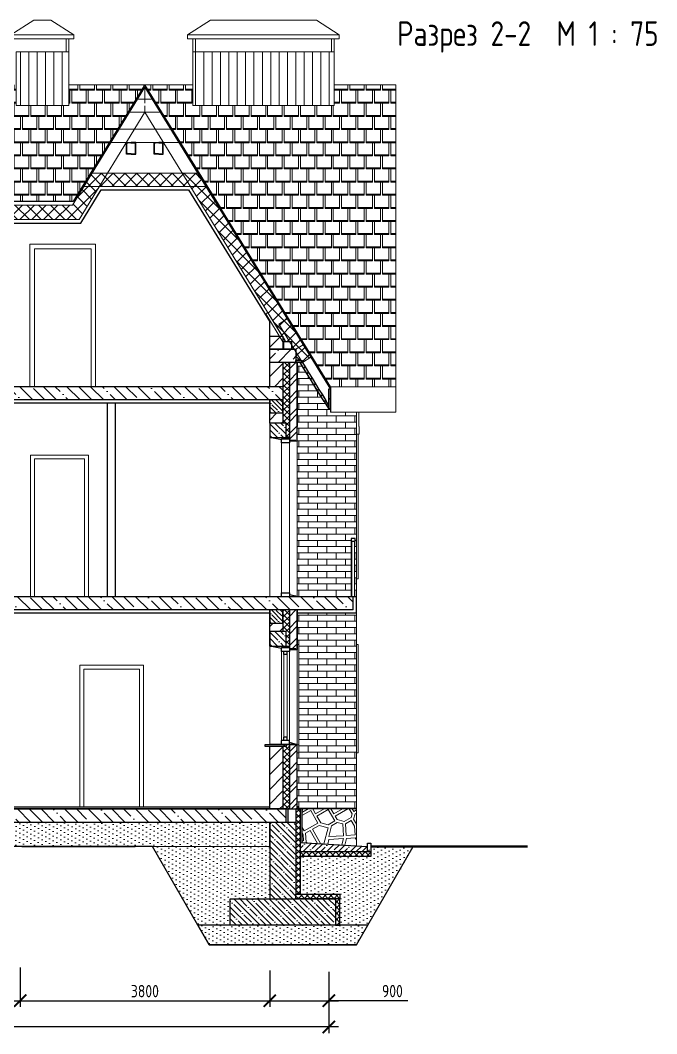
# Model space of a CAD drawing. Header units: millimetres. Extents: x -56498 to 234605, y -296269 to -29969.
# Drawn here: x 216787 to 226476, y -226620 to -211186 of the extents above; entities that cross this region are included whole.
import ezdxf
from ezdxf.enums import TextEntityAlignment as Align

# ---------------------------------------------------------------- set-up
doc = ezdxf.new("R2010")
doc.units = ezdxf.units.MM
doc.header["$LTSCALE"] = 100
doc.header["$PDMODE"] = 35
doc.linetypes.add('GOST2.303 4', pattern=[7, 5, -2, 0])
for name, color, linetype, lineweight in [('0.3', 7, 'Continuous', 30), ('0.5', 7, 'Continuous', 50), ('Примітки 0.09', 200, 'Continuous', 9), ('Розміри 0.09', 5, 'Continuous', 9), ('Тонкі 0.18', 142, 'Continuous', 18), ('Штрихові 0.18', 7, 'GOST2.303 4', 18), ('Штрихування 0.09', 253, 'Continuous', 9)]:
    doc.layers.add(name, color=color, linetype=linetype, lineweight=lineweight)
doc.styles.add('GOST 2.304', font='CS_Gost2304.shx')
doc.styles.add('SPDS', font='SPDS.shx', dxfattribs={"width": 0.9})
doc.dimstyles.new('SPDS', dxfattribs={"dimscale": 100, "dimtxt": 2.5, "dimasz": 2.5, "dimexe": 1.25, "dimexo": 0.625, "dimtad": 1, "dimrnd": 0.001, "dimtxsty": 'GOST 2.304', "dimblk": 'ARCHTICK', "dimcen": 2.5, "dimdle": 2, "dimadec": 0, "dimazin": 2, "dimtfac": 0.75, "dimtmove": 1, "dimatfit": 3, "dimfxl": 0, "dimtolj": 1, "dimarcsym": 0})
pattern_1 = [(45, (-73837.3, -117250), (-134.70384, 134.70384), []), (45, (-73747.5, -117250), (-134.70384, 134.70384), [])]
pattern_2 = [(45, (-73837.3, -117250), (-44.90128, 44.90128), []), (135, (-73837.3, -117250), (-44.90128, -44.90128), [])]
pattern_3 = [(45, (-73837.3, -117250), (-112.2532, 112.2532), [])]
pattern_4 = [(135, (-73837.3, -117250), (-179.60512, -179.60512), []), (135, (-73837.3, -117070.4), (-179.60512, -179.60512), [317.5, -63.5, 0, -63.5])]
pattern_5 = [(45, (0, 375), (-112.2532, 112.2532), [])]

# ---------------------------------------------------------------- blocks, each defined once
blk = doc.blocks.new('_ArchTick')
at = {"color": 0, "linetype": 'ByBlock', "const_width": 0.15}
blk.add_lwpolyline([(-0.5, -0.5), (0.5, 0.5)], dxfattribs=at)
blk = doc.blocks.new('*D333')
at = {"layer": 'Defpoints', "color": 0, "transparency": 16777216}
for p in [(214484, -225627), (216784, -225565), (216784, -226117)]:
    blk.add_point(p, dxfattribs=at)
at = {"layer": 'Розміри 0.09', "color": 0, "lineweight": -2, "transparency": 16777216}
for p, q in [((216784, -225612), (216784, -226210)), ((214484, -225673), (214484, -226210)), ((214334, -226117), (216934, -226117))]:
    blk.add_line(p, q, dxfattribs=at)
at = {"layer": 'Розміри 0.09', "color": 0, "lineweight": -2, "transparency": 16777216, "xscale": 187.5, "yscale": 187.5, "zscale": 187.5, "rotation": 180}
blk.add_blockref('_ArchTick', (214484, -226117), dxfattribs=at)
at = {"layer": 'Розміри 0.09', "color": 0, "lineweight": -2, "transparency": 16777216, "xscale": 187.5, "yscale": 187.5, "zscale": 187.5}
blk.add_blockref('_ArchTick', (216784, -226117), dxfattribs=at)
at = {"layer": 'Розміри 0.09', "color": 0, "transparency": 16777216, "insert": (216167, -225965), "char_height": 187.5, "attachment_point": 5, "style": 'GOST 2.304'}
blk.add_mtext('\\A1;2300', dxfattribs=at)
blk = doc.blocks.new('*D334')
at = {"layer": 'Defpoints', "color": 0, "transparency": 16777216}
for p in [(216784, -225565), (220584, -225609), (220584, -226117)]:
    blk.add_point(p, dxfattribs=at)
at = {"layer": 'Розміри 0.09', "color": 0, "lineweight": -2, "transparency": 16777216}
for p, q in [((216784, -225612), (216784, -226210)), ((220584, -225656), (220584, -226210)), ((216634, -226117), (220734, -226117))]:
    blk.add_line(p, q, dxfattribs=at)
at = {"layer": 'Розміри 0.09', "color": 0, "lineweight": -2, "transparency": 16777216, "xscale": 187.5, "yscale": 187.5, "zscale": 187.5, "rotation": 180}
blk.add_blockref('_ArchTick', (216784, -226117), dxfattribs=at)
at = {"layer": 'Розміри 0.09', "color": 0, "lineweight": -2, "transparency": 16777216, "xscale": 187.5, "yscale": 187.5, "zscale": 187.5}
blk.add_blockref('_ArchTick', (220584, -226117), dxfattribs=at)
at = {"layer": 'Розміри 0.09', "color": 0, "transparency": 16777216, "insert": (218684, -225972), "char_height": 187.5, "attachment_point": 5, "style": 'GOST 2.304'}
blk.add_mtext('\\A1;3800', dxfattribs=at)
blk = doc.blocks.new('*D335')
at = {"layer": 'Defpoints', "color": 0, "transparency": 16777216}
for p in [(220584, -225609), (221484, -225631), (221484, -226117)]:
    blk.add_point(p, dxfattribs=at)
at = {"layer": 'Розміри 0.09', "color": 0, "lineweight": -2, "transparency": 16777216}
for p, q in [((220584, -225656), (220584, -226210)), ((221484, -225678), (221484, -226210)), ((220434, -226117), (221634, -226117)), ((222685, -226117), (221484, -226117))]:
    blk.add_line(p, q, dxfattribs=at)
at = {"layer": 'Розміри 0.09', "color": 0, "lineweight": -2, "transparency": 16777216, "xscale": 187.5, "yscale": 187.5, "zscale": 187.5, "rotation": 180}
blk.add_blockref('_ArchTick', (220584, -226117), dxfattribs=at)
at = {"layer": 'Розміри 0.09', "color": 0, "lineweight": -2, "transparency": 16777216, "xscale": 187.5, "yscale": 187.5, "zscale": 187.5}
blk.add_blockref('_ArchTick', (221484, -226117), dxfattribs=at)
at = {"layer": 'Розміри 0.09', "color": 0, "transparency": 16777216, "insert": (222452, -225971), "char_height": 187.5, "attachment_point": 5, "style": 'GOST 2.304'}
blk.add_mtext('\\A1;900', dxfattribs=at)
blk = doc.blocks.new('*D336')
at = {"layer": 'Defpoints', "color": 0, "transparency": 16777216}
for p in [(207484, -225651), (221484, -225651), (207484, -226517)]:
    blk.add_point(p, dxfattribs=at)
at = {"layer": 'Розміри 0.09', "color": 0, "lineweight": -2, "transparency": 16777216}
for p, q in [((207484, -225698), (207484, -226610)), ((221484, -225698), (221484, -226610)), ((221634, -226517), (207334, -226517))]:
    blk.add_line(p, q, dxfattribs=at)
at = {"layer": 'Розміри 0.09', "color": 0, "lineweight": -2, "transparency": 16777216, "xscale": 187.5, "yscale": 187.5, "zscale": 187.5, "rotation": 180}
blk.add_blockref('_ArchTick', (207484, -226517), dxfattribs=at)
at = {"layer": 'Розміри 0.09', "color": 0, "lineweight": -2, "transparency": 16777216, "xscale": 187.5, "yscale": 187.5, "zscale": 187.5}
blk.add_blockref('_ArchTick', (221484, -226517), dxfattribs=at)
at = {"layer": 'Розміри 0.09', "color": 0, "transparency": 16777216, "insert": (215232, -226376), "char_height": 187.5, "attachment_point": 5, "style": 'GOST 2.304'}
blk.add_mtext('\\A1;14000', dxfattribs=at)
blk = doc.blocks.new('*U329', base_point=(272546, -100482))
at = {"layer": '0.3'}
for p, q in [((272550, -100382), (272546, -100382)), ((272546, -100382), (272546, -100482)), ((272554, -100462), (272554, -100386)), ((272642, -100474), (272566, -100474)), ((272646, -100478), (272646, -100482)), ((272546, -100482), (272646, -100482))]:
    blk.add_line(p, q, dxfattribs=at)
for centre, radius, start, end in [((272550, -100386), 4, 0, 90), ((272566, -100462), 12, 180, 270), ((272642, -100478), 4, 0, 90)]:
    blk.add_arc(centre, radius, start, end, dxfattribs=at)
blk = doc.blocks.new('*U1511', base_point=(209942, -213222))
at = {"layer": '0.3', "ltscale": 0.75}
for p, q in [((209942, -213222), (209942, -213042)), ((209942, -213042), (210012, -213042)), ((209947, -213202), (209947, -213061)), ((210009, -213048), (209955, -213052)), ((210012, -213042), (210012, -213044)), ((210012, -213222), (209942, -213222)), ((210009, -213215), (209955, -213211)), ((210012, -213219), (210012, -213222))]:
    blk.add_line(p, q, dxfattribs=at)
for centre, radius, start, end in [((209956, -213061), 9, 95, 180), ((210008, -213044), 3.5, 275, 0), ((209956, -213202), 9, 180, 265), ((210008, -213219), 3.5, 0, 85)]:
    blk.add_arc(centre, radius, start, end, dxfattribs=at)

msp = doc.modelspace()

# ---------------------------------------------------------------- hatches: boundary and pattern name
at = {"layer": 'Штрихування 0.09', "ltscale": 0.75}
h = msp.add_hatch(dxfattribs=at)
h.set_pattern_fill('ANSI31', scale=40, angle=45, style=0)
h.set_pattern_definition([(90, (0, 375), (-127, 2e-14), [])])
h.paths.add_polyline_path([(217524.151, -211666.621), (217484.151, -211666.621), (216724.151, -211666.621), (216724.151, -212263.791), (217047.09, -212483.059), (217524.151, -212483.059)])
h.paths.add_polyline_path([(216724.151, -212263.791), (216724.151, -212483.059), (217047.09, -212483.059)])
h.paths.add_polyline_path([(212244.18, -211666.621), (212204.18, -211666.621), (210634.18, -211666.621), (210634.18, -212483.059), (211921.241, -212483.059), (212244.18, -212263.791)])
h.paths.add_polyline_path([(212244.18, -212263.791), (211921.241, -212483.059), (212244.18, -212483.059)])
h.paths.add_polyline_path([(221564.18, -211666.621), (221524.18, -211666.621), (219414.18, -211666.621), (219414.18, -212483.059), (221564.18, -212483.059)])
h.paths.add_polyline_path([(209554.18, -211666.621), (209514.18, -211666.621), (207404.18, -211666.621), (207404.18, -212483.059), (209554.18, -212483.059)])
at = {"layer": 'Штрихування 0.09'}
h = msp.add_hatch(dxfattribs=at)
h.set_pattern_fill('SQSHNGLE', color=256, scale=500, style=0, pattern_type=2)
h.set_pattern_definition([(180, (502790.63, -117250), (-125, 200), [220, -30]), (180, (502790.63, -117235), (-125, 200), [220, -30]), (90, (502570.63, -117250), (125, 200), [200, -200]), (90, (502540.63, -117250), (125, 200), [200, -200])])
h.paths.add_polyline_path([(210284.195, -212166.621), (210634.18, -212166.621), (210634.18, -212483.059), (212244.18, -212483.059), (212244.18, -212166.621), (214484.165, -212166.621), (216724.151, -212166.621), (216724.151, -212483.059), (217524.151, -212483.059), (217524.151, -212166.621), (218684.136, -212166.621), (217592.323, -213944.488), (211376.008, -213944.488)])
at = {"layer": 'Штрихування 0.09', "ltscale": 0.75}
h = msp.add_hatch(dxfattribs=at)
h.set_pattern_fill('SQSHNGLE', color=256, scale=500, style=0, pattern_type=2)
h.set_pattern_definition([(0, (-73822.3, -117250), (125, 200), [220, -30]), (0, (-73822.3, -117235), (125, 200), [220, -30]), (90, (-73602.3, -117250), (-125, 200), [200, -200]), (90, (-73572.3, -117250), (-125, 200), [200, -200])])
h.paths.add_polyline_path([(219877.737, -214033.733), (219877.728, -214033.718), (219928.002, -214002.848), (219931.419, -214000.737), (219925.151, -213990.527), (219950.738, -213974.83), (219987.88, -213983.706), (220012.417, -214023.753), (219996.284, -214033.695), (220693.591, -215169.225), (220691.189, -215208.768), (220680.534, -215215.319), (220675.057, -215206.42), (220671.905, -215208.371), (220681.585, -215229.921), (220631.311, -215260.761), (220626.059, -215252.274), (220591.991, -215273.218), (219843.641, -214054.665)], flags=17)
h.paths.add_polyline_path([(222504.151, -212166.621), (221564.18, -212166.621), (221564.18, -212483.059), (219414.18, -212483.059), (219414.18, -212166.621), (218684.136, -212166.621), (219843.662, -214054.653), (219877.737, -214033.733), (219877.728, -214033.718), (219928.002, -214002.848), (219931.419, -214000.737), (219925.151, -213990.527), (219950.738, -213974.83), (219987.88, -213983.706), (220012.417, -214023.753), (219996.284, -214033.695), (220693.591, -215169.225), (220691.189, -215208.768), (220676.218, -215217.973), (220681.585, -215229.921), (220631.311, -215260.761), (220626.059, -215252.274), (220591.992, -215273.216), (221509.153, -216766.651), (222504.151, -216766.651)])
at = {"layer": 'Штрихування 0.09'}
h = msp.add_hatch(dxfattribs=at)
h.set_pattern_fill('ANSI37', color=256, scale=40, style=0)
h.set_pattern_definition([(45, (-73837.3, -117250), (-89.80256, 89.80256), []), (135, (-73837.3, -117250), (-89.80256, -89.80256), [])])
h.paths.add_polyline_path([(207984.115, -216236.836), (207984.115, -216196.584), (207874.198, -216129.082), (207757.624, -216318.903), (207884.115, -216396.584), (207884.115, -216366.584), (207904.436, -216366.584)])
h.paths.add_polyline_path([(207984.115, -216236.836), (207904.436, -216366.584), (207984.115, -216366.584)], flags=17)
h.paths.add_polyline_path([(221094.085, -216129.11), (220984.214, -216196.584), (220984.214, -216236.836), (221063.894, -216366.584), (221084.214, -216366.584), (221084.214, -216396.584), (221210.658, -216318.933)])
h.paths.add_polyline_path([(220984.214, -216236.836), (220984.214, -216366.584), (221063.894, -216366.584)], flags=17)
h.paths.add_polyline_path([(217990.427, -213716.592), (217755.747, -213716.592), (217582.147, -213999.275), (212644.25, -213999.275), (212644.25, -214219.091), (217681.827, -214219.091)])
h.paths.add_polyline_path([(212644.25, -213999.275), (211386.183, -213999.275), (211212.583, -213716.592), (210977.881, -213716.592), (211286.472, -214219.091), (212644.25, -214219.091)])
h.paths.add_polyline_path([(211089.761, -213516.592), (210855.058, -213516.592), (210977.881, -213716.592), (211212.583, -213716.592)])
h.paths.add_polyline_path([(210855.058, -213516.592), (209713.312, -213516.592), (209590.486, -213716.592), (210977.881, -213716.592)])
h.paths.add_polyline_path([(209713.312, -213516.592), (209478.608, -213516.592), (209355.782, -213716.592), (209590.486, -213716.592)])
h.paths.add_polyline_path([(209590.486, -213716.592), (209355.782, -213716.592), (208116.282, -215734.893), (208244.144, -215813.415), (208082.529, -216076.584), (208141.144, -216076.584), (208184.115, -216006.612), (208184.115, -215996.584), (208190.274, -215996.584)])
h.paths.add_polyline_path([(208244.144, -215813.415), (208116.282, -215734.893), (207874.198, -216129.082), (207984.115, -216196.584), (208008.835, -216196.584), (208049.929, -216129.669), (208049.929, -216076.584), (208082.529, -216076.584)])
h.paths.add_polyline_path([(208049.929, -216129.669), (208008.835, -216196.584), (208049.929, -216196.584)], flags=17)
h.paths.add_polyline_path([(219612.524, -213716.592), (219377.821, -213716.592), (220777.996, -215996.584), (220784.214, -215996.584), (220784.214, -216006.709), (220819.259, -216063.775), (220827.125, -216076.584), (220885.801, -216076.584), (220724.185, -215813.415), (220852.007, -215734.919)])
h.paths.add_polyline_path([(220852.007, -215734.919), (220724.185, -215813.415), (220885.801, -216076.584), (220918.401, -216076.584), (220918.401, -216129.669), (220959.495, -216196.584), (220984.214, -216196.584), (221094.085, -216129.11)])
h.paths.add_polyline_path([(220918.401, -216129.669), (220918.401, -216196.584), (220959.495, -216196.584)], flags=17)
h.paths.add_polyline_path([(219489.701, -213516.592), (219254.999, -213516.592), (219377.821, -213716.592), (219612.524, -213716.592)])
h.paths.add_polyline_path([(219254.999, -213516.592), (218113.253, -213516.592), (217990.427, -213716.592), (219377.821, -213716.592)])
h.paths.add_polyline_path([(218113.253, -213516.592), (217878.57, -213516.592), (217755.747, -213716.592), (217990.427, -213716.592)])
h = msp.add_hatch(dxfattribs=at)
h.set_pattern_fill('ANSI31', color=256, scale=50, style=0)
h.set_pattern_definition(pattern_3)
h.paths.add_polyline_path([(220784.214, -216083.145), (220731.056, -215996.584), (220584.214, -215996.584), (220584.214, -216196.584), (220784.214, -216196.584)])
h.paths.add_polyline_path([(220784.214, -216006.709), (220777.996, -215996.584), (220731.056, -215996.584), (220784.214, -216083.145)], flags=17)
h.paths.add_polyline_path([(220784.401, -216396.584), (220584.214, -216396.584), (220584.214, -216766.592), (220784.401, -216766.592)])
h = msp.add_hatch(dxfattribs=at)
h.set_pattern_fill('ANSI35', color=256, scale=40, style=0)
h.set_pattern_definition([(45, (-73837.3, -117250), (-179.60512, 179.60512), []), (45, (-73657.7, -117250), (-179.60512, 179.60512), [317.5, -63.5, 0, -63.5])])
h.paths.add_polyline_path([(220984.214, -216294.163), (220982.608, -216291.549), (220984.214, -216290.562), (220984.214, -216236.836), (220959.495, -216196.584), (220584.214, -216196.584), (220584.214, -216396.584), (220984.214, -216396.584)])
at = {"layer": 'Штрихування 0.09', "ltscale": 0.75}
h = msp.add_hatch(dxfattribs=at)
h.set_pattern_fill('AR-BRSTD', color=256, scale=1.4, style=0)
h.set_pattern_definition([(0, (-73837.3, -117250), (0, 94.83852), []), (90, (-73837.3, -117250), (-142.24, 94.83852), [94.83852, -94.83852])])
h.paths.add_polyline_path([(221244.264, -216717.619), (221191.933, -216632.405), (221139.602, -216547.191), (221087.271, -216461.977), (221034.939, -216376.763), (220984.214, -216294.163), (220984.214, -216389.562), (221509.153, -217244.328), (221509.153, -217100.104), (221479.153, -217100.104), (221479.153, -217042.776), (221453.589, -217058.476), (221401.258, -216973.262), (221348.926, -216888.048), (221296.595, -216802.833)])
h.paths.add_polyline_path([(221004.14, -217591.593), (221029.127, -217591.593), (221029.127, -219691.616), (221004.14, -219691.616)])
h.paths.add_polyline_path([(221004.14, -217491.645), (221029.127, -217491.645), (221029.127, -217591.593), (221004.14, -217591.593)])
h.paths.add_polyline_path([(221365.723, -219571.634), (221419.158, -219627.375), (221151.421, -219906.593), (221097.996, -219906.593), (221097.996, -219850.841)], flags=0)
h.paths.add_polyline_path([(221097.996, -219292.351), (221097.996, -219236.599), (221151.421, -219236.599), (221419.165, -219515.9), (221365.723, -219571.634)], flags=0)
h.paths.add_polyline_path([(221365.723, -219571.634), (221419.165, -219515.9), (221472.601, -219571.641), (221419.158, -219627.375)], flags=0)
h.paths.add_polyline_path([(221419.158, -219627.375), (221472.601, -219571.641), (221740.376, -219850.974), (221740.376, -219906.593), (221686.951, -219906.593), (221454.415, -219664.153), (221454.415, -219664.153)], flags=0)
h.paths.add_polyline_path([(221365.723, -219571.634), (221419.158, -219627.375), (221151.421, -219906.593), (221097.996, -219906.593), (221097.996, -219850.841)], flags=0)
h.paths.add_polyline_path([(221454.415, -219664.153), (221419.158, -219627.375), (221472.601, -219571.641), (221740.376, -219850.974), (221740.376, -219906.593), (221686.951, -219906.593), (221454.415, -219664.153)], flags=0)
h.paths.add_polyline_path([(221365.723, -219571.634), (221419.165, -219515.9), (221472.601, -219571.641), (221419.158, -219627.375)], flags=0)
h.paths.add_polyline_path([(221097.996, -219292.351), (221097.996, -219236.599), (221151.421, -219236.599), (221419.149, -219515.882), (221686.951, -219236.599), (221740.376, -219236.599), (221740.376, -219292.351), (221472.649, -219571.634), (221740.376, -219850.841), (221740.376, -219906.593), (221686.951, -219906.593), (221419.149, -219627.385), (221151.421, -219906.593), (221097.996, -219906.593), (221097.996, -219850.841), (221365.723, -219571.634)], flags=16)
h.paths.add_polyline_path([(221097.996, -219292.351), (221097.996, -219236.599), (221151.421, -219236.599), (221419.165, -219515.9), (221365.723, -219571.634)], flags=0)
h.paths.add_polyline_path([(221029.127, -219076.623), (221824.191, -219076.623), (221824.191, -219116.617), (221029.127, -219116.617)])
h.paths.add_polyline_path([(221029.127, -219196.605), (221824.191, -219196.605), (221824.191, -219236.599), (221029.127, -219236.599)])
h.paths.add_polyline_path([(221740.376, -219116.617), (221824.191, -219116.617), (221824.191, -219196.605), (221740.376, -219196.605)], flags=16)
h.paths.add_polyline_path([(221029.127, -219116.617), (221097.996, -219116.617), (221097.996, -219196.605), (221029.127, -219196.605)])
h.paths.add_polyline_path([(221097.996, -219906.593), (221740.376, -219906.593), (221740.376, -219946.587), (221097.996, -219946.587)], flags=16)
h.paths.add_polyline_path([(221029.127, -221491.549), (221904.165, -221491.549), (221904.165, -223196.592), (221004.14, -223196.592), (221004.14, -222341.65), (221029.127, -222341.65)])
h.paths.add_polyline_path([(221029.127, -217491.645), (221004.14, -217491.645), (221004.14, -217371.588), (221004.14, -216422.014), (221509.152, -217244.328), (221509.152, -217151.809), (221904.165, -217151.809), (221904.165, -218316.625), (221029.127, -218316.625)])
h.paths.add_polyline_path([(221029.127, -218316.625), (221904.165, -218316.625), (221904.165, -219966.592), (221874.165, -219966.592), (221874.165, -219116.617), (221884.145, -219116.617), (221884.145, -219076.623), (221824.191, -219076.623), (221029.127, -219076.623)])
h.paths.add_polyline_path([(221029.127, -220691.616), (221004.14, -220691.616), (221004.14, -220216.591), (221904.165, -220216.591), (221904.165, -221491.586), (221029.127, -221491.586)])
h.paths.add_polyline_path([(221097.996, -219116.617), (221740.376, -219116.617), (221740.376, -219196.605), (221097.996, -219196.605)], flags=16)
h.paths.add_polyline_path([(221151.421, -219236.599), (221686.951, -219236.599), (221419.149, -219515.882)], flags=0)
h.paths.add_polyline_path([(221472.649, -219571.634), (221740.376, -219292.351), (221740.376, -219850.841)], flags=0)
h.paths.add_polyline_path([(221419.149, -219627.385), (221686.951, -219906.593), (221151.421, -219906.593)], flags=0)
h.paths.add_polyline_path([(221097.996, -219292.351), (221365.723, -219571.634), (221097.996, -219850.841)], flags=0)
h.paths.add_polyline_path([(221097.996, -219236.599), (221097.996, -219966.592), (221004.14, -219966.592), (221004.14, -219691.616), (221029.127, -219691.616), (221029.127, -219236.599)])
h.paths.add_polyline_path([(221824.191, -219236.599), (221740.376, -219236.599), (221740.376, -219966.592), (221824.191, -219966.592)])
h.paths.add_polyline_path([(221740.376, -219966.592), (221097.996, -219966.592), (221097.996, -219946.587), (221740.376, -219946.587)])
at = {"layer": 'Штрихування 0.09'}
h = msp.add_hatch(dxfattribs=at)
h.set_pattern_fill('ANSI37', color=256, scale=20, style=0)
h.set_pattern_definition(pattern_2)
h.paths.add_polyline_path([(220884.141, -216396.584), (220784.401, -216396.584), (220784.401, -217321.593), (220834.271, -217321.593), (220834.271, -217541.594), (220884.214, -217541.595), (220884.214, -217491.645), (220884.141, -217491.645)])
h = msp.add_hatch(dxfattribs=at)
h.set_pattern_fill('ANSI32', color=256, scale=20, style=0)
h.set_pattern_definition(pattern_1)
h.paths.add_polyline_path([(221004.141, -216396.584), (220984.214, -216396.584), (220884.141, -216396.584), (220884.141, -217491.593), (220888.214, -217491.593, -0.414213562), (220892.214, -217495.593), (220892.214, -217571.593, 0.414213562), (220904.214, -217583.593), (220980.214, -217583.593, -0.414213562), (220984.214, -217587.593), (220984.214, -217591.593), (221004.141, -217591.593)])
h = msp.add_hatch(dxfattribs=at)
h.set_pattern_fill('ANSI35', color=256, scale=40, angle=90, style=0)
h.set_pattern_definition(pattern_4)
h.paths.add_polyline_path([(208183.929, -216966.592), (220784.401, -216966.592), (220784.401, -216766.592), (208183.929, -216766.592)])
at = {"layer": 'Штрихування 0.09', "ltscale": 0.25}
h = msp.add_hatch(dxfattribs=at)
h.set_pattern_fill('ANSI35', color=256, scale=15, angle=90, style=0)
h.set_pattern_definition([(135, (38700.05, 3199.99), (-67.35192, -67.35192), []), (135, (38700.05, 3267.34), (-67.35192, -67.35192), [119.0625, -23.8125, 0, -23.8125])])
h.paths.add_polyline_path([(220784.141, -216966.596), (220584.141, -216966.596), (220584.141, -217166.592), (220784.141, -217166.592)])
h = msp.add_hatch(dxfattribs=at)
h.set_pattern_fill('ANSI31', color=256, scale=50, style=0)
h.set_pattern_definition(pattern_5)
h.paths.add_polyline_path([(220784.401, -217166.592), (220584.214, -217166.592), (220584.214, -217321.593), (220784.401, -217321.593)])
at = {"layer": 'Штрихування 0.09', "ltscale": 0.5}
h = msp.add_hatch(dxfattribs=at)
h.set_pattern_fill('ANSI35', color=256, scale=20, angle=90, style=0)
h.set_pattern_definition([(135, (-30201.49, -278609.35), (-89.80256, -89.80256), []), (135, (-30201.49, -278519.55), (-89.80256, -89.80256), [158.75, -31.75, 0, -31.75])])
h.paths.add_polyline_path([(220834.271, -217321.593), (220784.214, -217321.593), (220784.214, -217541.593), (220834.271, -217541.593)])
h.paths.add_polyline_path([(220784.214, -217321.593), (220584.214, -217321.593), (220584.214, -217541.582), (220584.271, -217541.593), (220784.214, -217541.593)])
at = {"layer": 'Штрихування 0.09'}
h = msp.add_hatch(dxfattribs=at)
h.set_pattern_fill('ANSI35', color=256, scale=40, angle=90, style=0)
h.set_pattern_definition(pattern_4)
h.paths.add_polyline_path([(221854.166, -219966.595), (207114.165, -219966.595), (207114.165, -220166.591), (221854.166, -220166.591)])
at = {"layer": 'Штрихування 0.09', "ltscale": 0.25}
h = msp.add_hatch(dxfattribs=at)
h.set_pattern_fill('ANSI35', color=256, scale=15, angle=90, style=0)
h.set_pattern_definition([(135, (38700.05, -0.008), (-67.35192, -67.35192), []), (135, (38700.05, 67.34), (-67.35192, -67.35192), [119.0625, -23.8125, 0, -23.8125])])
h.paths.add_polyline_path([(220784.141, -220166.596), (220584.141, -220166.596), (220584.141, -220366.592), (220784.141, -220366.592)])
at = {"layer": 'Штрихування 0.09'}
h = msp.add_hatch(dxfattribs=at)
h.set_pattern_fill('ANSI37', color=256, scale=20, style=0)
h.set_pattern_definition(pattern_2)
h.paths.add_polyline_path([(220884.141, -220166.592), (220784.141, -220166.592), (220784.141, -220496.592), (220834.214, -220496.592), (220834.214, -220716.593), (220884.141, -220716.594), (220884.141, -220666.592)])
h = msp.add_hatch(dxfattribs=at)
h.set_pattern_fill('ANSI32', color=256, scale=20, style=0)
h.set_pattern_definition(pattern_1)
h.paths.add_polyline_path([(221004.141, -220166.592), (220884.141, -220166.592), (220884.141, -220666.592), (220888.141, -220666.592, -0.414213562), (220892.141, -220670.592), (220892.141, -220746.592, 0.414213562), (220904.141, -220758.592), (220980.141, -220758.592, -0.414213562), (220984.141, -220762.592), (220984.141, -220766.591), (221004.141, -220766.592)])
at = {"layer": 'Штрихування 0.09', "ltscale": 0.25}
h = msp.add_hatch(dxfattribs=at)
h.set_pattern_fill('ANSI31', color=256, scale=50, style=0)
h.set_pattern_definition(pattern_5)
h.paths.add_polyline_path([(220784.141, -220366.592), (220584.214, -220366.592), (220584.214, -220496.592), (220784.141, -220496.592)])
at = {"layer": 'Штрихування 0.09', "ltscale": 0.5}
h = msp.add_hatch(dxfattribs=at)
h.set_pattern_fill('ANSI35', color=256, scale=20, angle=90, style=0)
h.set_pattern_definition([(135, (-30201.55, -281784.35), (-89.80256, -89.80256), []), (135, (-30201.55, -281694.55), (-89.80256, -89.80256), [158.75, -31.75, 0, -31.75])])
h.paths.add_polyline_path([(220834.214, -220496.592), (220784.157, -220496.592), (220784.157, -220716.592), (220834.214, -220716.592)])
h.paths.add_polyline_path([(220784.157, -220496.592), (220584.157, -220496.592), (220584.157, -220716.581), (220584.214, -220716.592), (220784.157, -220716.592)])
at = {"layer": 'Штрихування 0.09'}
h = msp.add_hatch(dxfattribs=at)
h.set_pattern_fill('ANSI31', color=256, scale=50, style=0)
h.set_pattern_definition(pattern_3)
h.paths.add_polyline_path([(220784.141, -222246.581), (220584.214, -222246.581), (220584.214, -223196.584), (220784.141, -223196.584)])
h = msp.add_hatch(dxfattribs=at)
h.set_pattern_fill('ANSI37', color=256, scale=20, style=0)
h.set_pattern_definition(pattern_2)
h.paths.add_polyline_path([(220884.141, -222216.581), (220878.541, -222216.581), (220878.541, -222216.586), (220833.481, -222216.586), (220833.481, -222246.586), (220803.481, -222246.586), (220803.481, -222246.581), (220784.141, -222246.581), (220784.141, -223196.584), (220884.141, -223196.584)])
h = msp.add_hatch(dxfattribs=at)
h.set_pattern_fill('ANSI32', color=256, scale=20, style=0)
h.set_pattern_definition(pattern_1)
h.paths.add_polyline_path([(221004.141, -222216.581), (220884.141, -222216.581), (220884.141, -223196.584), (220984.214, -223196.584), (221004.141, -223196.584), (221004.141, -223166.584)])
h = msp.add_hatch(dxfattribs=at)
h.set_pattern_fill('ANSI35', color=256, scale=40, angle=90, style=0)
h.set_pattern_definition(pattern_4)
h.paths.add_polyline_path([(208134.188, -223396.584), (220834.141, -223396.584), (220834.141, -223196.592), (208134.188, -223196.592)])
at = {"layer": 'Штрихування 0.09', "ltscale": 0.25}
h = msp.add_hatch(dxfattribs=at)
h.set_pattern_fill('ANSI37', color=256, scale=20, style=0)
h.set_pattern_definition([(45, (309613.604, -152675.93), (-44.90128, 44.90128), []), (135, (309613.604, -152675.93), (-44.90128, -44.90128), [])])
h.paths.add_polyline_path([(221654.214, -224566.584), (221584.214, -224566.584), (221584.214, -224966.584), (221654.214, -224966.584)])
h.paths.add_polyline_path([(221654.214, -224496.584), (220984.214, -224496.584), (220984.214, -224566.584), (221654.214, -224566.584)])
h.paths.add_polyline_path([(221054.214, -223766.569), (220984.214, -223766.569), (220984.214, -224496.584), (221054.214, -224496.584)])
h.paths.add_polyline_path([(221054.214, -223196.584), (220984.214, -223196.584), (220984.214, -223766.569), (221054.214, -223766.569)])
at = {"layer": 'Штрихування 0.09', "ltscale": 0.2}
h = msp.add_hatch(dxfattribs=at)
h.set_pattern_fill('FLGSTONE', color=256, scale=1000, angle=30, style=0, pattern_type=2)
h.set_pattern_definition([(30, (0, 0), (-500, 866.0254), [200, -800]), (30, (635.5, 459.3), (-500, 866.0254), [180, -820]), (30, (632.8, 503.9), (-500, 866.0254), [160, -840]), (30, (171.8, 422.5), (-500, 866.0254), [120, -40, 80, -760]), (30, (-150, 259.8), (-500, 866.0254), [60, -840, 60, -40]), (30, (169.1, 467.1), (-500, 866.0254), [200, -800]), (30, (626.7, 754.4), (-500, 866.0254), [140, -860]), (30, (131.1, 653), (-500, 866.0254), [140, -40, 260, -560]), (30, (128.4, 697.7), (-500, 866.0254), [240, -40, 60, -40, 40, -580]), (30, (-42.9, 714.3), (-500, 866.0254), [100, -900]), (30, (-62.9, 748.9), (-500, 866.0254), [120, -880]), (30, (100.3, 866.2), (-500, 866.0254), [100, -900]), (30, (-256.1, 683.5), (-500, 866.0254), [100, -900]), (30, (80.3, 900.9), (-500, 866.0254), [120, -880]), (30, (-310.7, 698.2), (-500, 866.0254), [120, -880]), (30, (-202.2, 830.1), (-500, 866.0254), [240, -240, 80, -40, 120, -280]), (30, (-222.2, 864.8), (-500, 866.0254), [240, -240, 240, -280]), (30, (-480, 831.4), (-500, 866.0254), [200, -800]), (120, (0, 0), (-866.0254, -500), [300, -540, 120, -40]), (120, (173.2, 100), (-866.0254, -500), [160, -600, 200, -40]), (120, (207.8, 120), (-866.0254, -500), [160, -600, 60, -40, 100, -40]), (120, (134.4, 447.1), (-866.0254, -500), [60, -940]), (120, (169.1, 467.1), (-866.0254, -500), [60, -940]), (120, (93.7, 677.7), (-866.0254, -500), [100, -900]), (120, (128.4, 697.7), (-866.0254, -500), [100, -900]), (120, (390.3, 363.9), (-866.0254, -500), [160, -460, 340, -40]), (120, (342.3, 567.1), (-866.0254, -500), [180, -820]), (120, (376.9, 587.1), (-866.0254, -500), [180, -820]), (120, (355.7, 343.9), (-866.0254, -500), [160, -440, 100, -40, 220, -40]), (120, (178.9, 1050.1), (-866.0254, -500), [180, -820]), (120, (193.5, 1104.8), (-866.0254, -500), [160, -840]), (120, (598.2, 483.9), (-866.0254, -500), [80, -920]), (120, (632.8, 503.9), (-866.0254, -500), [80, -340, 280, -300]), (120, (457.5, 887.7), (-866.0254, -500), [280, -720]), (120, (592.1, 734.4), (-866.0254, -500), [160, -840]), (120, (626.7, 754.4), (-866.0254, -500), [160, -840]), (120, (771.4, 583.9), (-866.0254, -500), [180, -560, 220, -40]), (75, (-300, 519.6), (-500, 866.0253), [169.7056, -1244.508]), (75, (-118.04, 324.45), (-500, 866.0253), [169.7056, -1244.508]), (75, (-73.4, 327.1), (-500, 866.0253), [169.7056, -1244.508]), (75, (90.5, 283.2), (-500, 866.0253), [169.7056, -1244.508]), (75, (127.85, 258.56), (-500, 866.0253), [169.7056, -1244.058]), (75, (568.9, 374.64), (-500, 866.0253), [113.137, -1301.0765]), (75, (592.8, 573.2), (-500, 866.0253), [141.4213, -1272.7922]), (75, (555.5, 597.85), (-500, 866.0253), [141.4213, -1272.7922]), (75, (492.1, 907.65), (-500, 866.0253), [254.5584, -1159.655]), (75, (546.74, 893), (-500, 866.0253), [84.8528, -1329.3607]), (75, (613.54, 377.3), (-500, 866.0253), [84.8528, -1329.3607]), (75, (78.4, 784.26), (-500, 866.0253), [84.8528, -1329.3607]), (75, (41.05, 808.9), (-500, 866.0253), [56.5685, -1357.645]), (165, (-87.5, 711.6), (-866.0253, -500), [84.8528, -1329.3607]), (165, (-62.9, 748.9), (-866.0253, -500), [113.137, -1301.0765]), (345, (421.4, 1190.14), (866.0253, 500), [141.4213, -1272.7922]), (345, (-73.4, 327.1), (866.0253, 500), [169.7056, -1244.508]), (345, (-98.04, 289.8), (866.0253, 500), [197.9898, -1216.2237]), (345, (-420, 727.46), (866.0253, 500), [113.137, -1301.0765]), (236.56505, (355.7, 343.92), (-866.0254, -500), [268.33, -1967.738]), (236.56505, (375.7, 309.3), (-866.0254, -500), [268.33, -1967.738]), (183.43495, (101.77, 543.73), (-866.0254, -500), [134.16, -44.72, 223.61, -1833.578]), (183.43495, (104.45, 499.1), (-866.0254, -500), [134.16, -44.72, 223.61, -1833.578]), (183.43495, (588.9, 340), (-866.0254, -500), [178.8854, -2057.1826]), (183.43495, (568.9, 374.64), (-866.0254, -500), [178.8854, -2057.1826]), (183.43495, (558.2, 553.2), (-866.0254, -500), [178.8854, -2057.1826]), (183.43495, (555.5, 597.85), (-866.0254, -500), [178.8854, -2057.1826]), (93.43495, (-76.8, 533), (-500, 866.0254), [178.8854, -2057.1826]), (93.43495, (-32.15, 535.7), (-500, 866.0254), [178.8854, -2057.1826]), (93.43495, (221.58, 936.2), (-500, 866.0254), [134.16, -2101.908]), (93.43495, (139.1, 519.1), (-500, 866.0254), [134.16, -2101.908]), (93.43495, (101.77, 543.73), (-500, 866.0254), [134.16, -2101.908]), (93.43495, (184.26, 960.86), (-500, 866.0254), [89.4427, -2146.6253]), (326.56505, (186.94, 916.2), (500, -866.0254), [178.8854, -2057.1826]), (326.56505, (221.58, 936.2), (500, -866.0254), [178.8854, -2057.1826])])
h.paths.add_polyline_path([(221904.166, -223196.592), (221074.141, -223196.592), (221074.141, -223708.211), (221904.166, -223756.656)])
h = msp.add_hatch(dxfattribs=at)
h.set_pattern_fill('DOTS', color=256, scale=40, angle=27, style=0)
h.set_pattern_definition([(153, (428968.33, -2e-07), (0.53894, 70.993113), [0, -63.5])])
h.paths.add_polyline_path([(220577.573, -223766.577), (214684.165, -223766.577), (214684.165, -223396.584), (220577.573, -223396.584)])
edge = h.paths.add_edge_path()
edge.add_line((220584.214, -223766.577), (220584.214, -224568.036))
edge.add_line((220584.214, -224568.036), (219984.214, -224566.584))
edge.add_line((219984.214, -224566.584), (219984.214, -224966.584))
edge.add_line((219984.214, -224966.584), (219491.018, -224966.584))
edge.add_line((219491.018, -224966.584), (218798.193, -223766.577))
edge.add_line((218798.193, -223766.577), (220584.141, -223766.577))
at = {"layer": 'Штрихування 0.09', "ltscale": 0.25}
h = msp.add_hatch(dxfattribs=at)
h.set_pattern_fill('ANSI35', color=256, scale=20, angle=90, style=0)
h.set_pattern_definition([(135, (309613.6, -152675.93), (-89.80256, -89.80256), []), (135, (309613.6, -152586.12), (-89.80256, -89.80256), [158.75, -31.75, 0, -31.75])])
h.paths.add_polyline_path([(220984.214, -223396.584), (220584.214, -223396.584), (220584.214, -224566.584), (220984.214, -224566.584), (220984.214, -224496.584)])
h.paths.add_polyline_path([(221584.214, -224566.584), (220984.214, -224566.584), (219984.214, -224566.584), (219984.214, -224966.584), (221584.214, -224966.584)])
h = msp.add_hatch(dxfattribs=at)
h.set_pattern_fill('ANSI35', color=256, scale=20, style=0)
h.set_pattern_definition([(45, (309683.6, -152675.93), (-89.80256, 89.80256), []), (45, (309773.41, -152675.93), (-89.80256, 89.80256), [158.75, -31.75, 0, -31.75])])
h.paths.add_polyline_path([(221074.141, -223708.211), (221054.214, -223707.048), (221054.214, -223849.495), (221074.141, -223849.495)])
h.paths.add_polyline_path([(221074.141, -223849.495), (221074.141, -223708.211), (222074.141, -223766.577), (222074.141, -223819.495), (222124.141, -223819.495), (222124.141, -223849.495), (221074.141, -223849.495)])
h = msp.add_hatch(dxfattribs=at)
h.set_pattern_fill('DOTS', color=256, scale=40, angle=27, style=0)
h.set_pattern_definition([(27, (309613.604, -152675.93), (-0.53894, 70.993113), [0, -63.5])])
h.paths.add_polyline_path([(222769.392, -223768.036), (222124.141, -223768.036), (222124.141, -223849.495), (222124.141, -223919.495), (221054.214, -223919.495), (221054.214, -224496.584), (221654.214, -224496.584), (221654.214, -224566.584), (221654.214, -224966.584), (222077.41, -224966.584)])
h.paths.add_polyline_path([(221739.053, -224346.562), (221739.053, -224159.062), (221835.391, -224159.062), (221835.391, -224346.562)], flags=24)
h.paths.add_polyline_path([(221741.641, -224846.271), (221741.641, -224686.896), (221835.391, -224686.896), (221835.391, -224846.271)], flags=24)
h.paths.add_polyline_path([(221153.727, -224423.076), (221153.727, -224316.826), (221247.477, -224316.826), (221247.477, -224423.076)], flags=24)
h = msp.add_hatch(dxfattribs=at)
h.set_pattern_fill('ANSI37', color=256, scale=20, style=0)
h.set_pattern_definition([(45, (270666.83, -309297.32), (-44.90128, 44.90128), []), (135, (270666.83, -309297.32), (-44.90128, -44.90128), [])])
h.paths.add_polyline_path([(221074.141, -223849.495), (221054.214, -223849.495), (221054.214, -223949.495), (221074.141, -223949.495)])
h.paths.add_polyline_path([(221074.141, -223919.495), (222124.141, -223919.495), (222124.141, -223849.495), (221074.141, -223849.495)])
at = {"layer": 'Штрихування 0.09', "ltscale": 0.2}
h = msp.add_hatch(dxfattribs=at)
h.set_pattern_fill('DOTS', color=256, scale=40, angle=27, style=0)
h.set_pattern_definition([(153, (428968.33, -7e-08), (0.53894, 70.993113), [0, -63.5])])
h.paths.add_polyline_path([(219491.018, -224966.584), (222077.41, -224966.584), (221904.205, -225266.584), (219664.223, -225266.584)])

# ---------------------------------------------------------------- linework, layer by layer
for p, q in [((219843.662, -214054.653), (218684.136, -212166.621)), ((221004.141, -216396.584), (221004.141, -217371.588))]:
    msp.add_line(p, q)
at = {"layer": '0.3'}
for p, q in [((218684.136, -212166.621), (217592.323, -213944.488)), ((218684.136, -212166.621), (217592.323, -213944.488)), ((221509.153, -216766.651), (218684.136, -212166.621)), ((217706.754, -214274.045), (218018.397, -213766.592)), ((218018.397, -213766.592), (219349.851, -213766.592)), ((219349.851, -213766.592), (220584.214, -215776.582)), ((217592.323, -213944.488), (211376.008, -213944.488)), ((211261.545, -214274.045), (217706.754, -214274.045)), ((221509.153, -216766.651), (220591.992, -215273.216)), ((220584.214, -216766.592), (220584.214, -215776.582)), ((220784.401, -216396.584), (220784.401, -217321.593)), ((220884.141, -216396.584), (220884.141, -217491.645)), ((220984.214, -216396.584), (221004.141, -216396.584)), ((221004.141, -217591.593), (221004.141, -216396.584)), ((220784.401, -216766.592), (208183.929, -216766.592)), ((221509.153, -216766.651), (221509.153, -217100.104)), ((220784.401, -216966.592), (208183.929, -216966.592)), ((220584.214, -217321.593), (220584.214, -216966.592)), ((220584.214, -217016.592), (214684.165, -217016.592)), ((218114.165, -219966.594), (218114.165, -217016.602)), ((218234.165, -219966.594), (218234.165, -217016.602)), ((221509.153, -217100.104), (221509.153, -217151.809)), ((220784.214, -217541.593), (220884.214, -217541.595)), ((220884.891, -217591.591), (221004.214, -217591.593)), ((221004.141, -219966.595), (207064.165, -219966.592)), ((221904.166, -219966.595), (221004.141, -219966.595)), ((221854.166, -220166.592), (221854.166, -219966.595)), ((221904.166, -220216.591), (221904.166, -219966.595)), ((221854.166, -220166.592), (207114.165, -220166.591)), ((220584.214, -220216.592), (214684.165, -220216.592)), ((220584.214, -220716.581), (220584.214, -220166.592)), ((220784.141, -220166.592), (220784.141, -220496.592)), ((220884.141, -220166.592), (220884.141, -220666.644)), ((221004.141, -220166.592), (221004.141, -220766.592)), ((221004.141, -220766.592), (221004.141, -220166.592)), ((221904.166, -220216.591), (221004.141, -220216.591)), ((221854.166, -220216.592), (221004.141, -220216.592)), ((220784.141, -220716.592), (220884.141, -220716.594)), ((220884.818, -220766.59), (221004.141, -220766.592)), ((221004.141, -222216.581), (220584.141, -222216.581)), ((220584.214, -223196.584), (220584.214, -222246.581)), ((220784.141, -222246.581), (220784.141, -223196.584)), ((220884.141, -222216.581), (220884.141, -223196.584)), ((221004.141, -223166.584), (221004.141, -222216.579)), ((214684.165, -223166.584), (220584.141, -223166.584)), ((221004.141, -223196.584), (221004.141, -223166.584)), ((208134.188, -223196.584), (220828.276, -223196.584)), ((220584.214, -223196.584), (221004.141, -223196.584)), ((220834.141, -223396.584), (220834.141, -223196.584)), ((220864.141, -223396.584), (220864.141, -223196.584)), ((220584.141, -223766.569), (220584.141, -223396.584)), ((218798.193, -223766.577), (216650.194, -223766.561)), ((216809.993, -223766.577), (218538.386, -223766.577))]:
    msp.add_line(p, q, dxfattribs=at)
at = {"layer": '0.3', "ltscale": 0.75}
for p, q in [((220764.214, -217576.593), (220584.214, -217541.582)), ((221029.555, -219966.595), (220884.214, -219936.595)), ((220764.141, -220751.592), (220584.214, -220716.592)), ((220764.141, -220796.592), (220764.141, -220736.592)), ((220799.141, -220846.592), (220799.141, -220796.592)), ((220849.141, -220846.592), (220799.141, -220846.592)), ((220849.141, -220846.592), (220849.141, -220796.592)), ((220584.141, -222216.581), (221004.141, -222216.581)), ((220584.141, -222216.581), (221004.141, -222216.581)), ((220758.181, -222216.586), (220878.541, -222216.586)), ((220764.027, -222216.586), (220764.027, -222155.481)), ((220799.327, -222155.481), (220764.027, -222155.481)), ((220799.327, -222155.481), (220799.327, -222105.481)), ((220819.327, -222105.481), (220799.327, -222105.481)), ((220849.327, -222155.481), (220799.327, -222155.481)), ((220829.327, -222105.481), (220819.327, -222105.481)), ((220849.327, -222105.481), (220829.327, -222105.481)), ((220849.327, -222155.481), (220849.327, -222105.481)), ((220884.378, -222155.481), (220849.327, -222155.481)), ((220884.378, -222216.586), (220884.378, -222155.481)), ((221029.722, -222223.567), (220884.381, -222183.872))]:
    msp.add_line(p, q, dxfattribs=at)
at = {"layer": '0.3', "ltscale": 0.25}
for p, q in [((221074.141, -223196.584), (221074.141, -223708.211)), ((220584.214, -223396.584), (220584.214, -224568.036)), ((219664.223, -225266.584), (218798.189, -223766.57)), ((221054.214, -223707.048), (222074.141, -223766.577)), ((221904.205, -225266.584), (222769.392, -223768.036)), ((222124.141, -223769.495), (222124.141, -223919.495)), ((222124.141, -223849.495), (221054.214, -223849.495)), ((221904.205, -225266.584), (219664.223, -225266.584))]:
    msp.add_line(p, q, dxfattribs=at)
at = {"layer": '0.3', "ltscale": 0.2}
for p, q in [((220584.214, -223396.584), (220984.214, -223396.584)), ((222124.141, -223919.495), (221054.214, -223919.495))]:
    msp.add_line(p, q, dxfattribs=at)
at = {"layer": '0.3'}
for points in [[(220784.214, -216196.584), (220584.214, -216196.584), (220584.214, -215996.584), (220784.214, -215996.584)], [(220798.401, -216076.584), (220918.401, -216076.584), (220918.401, -216196.584), (220798.401, -216196.584)], [(220584.214, -216196.584), (220984.214, -216196.584), (220984.214, -216396.584), (220584.214, -216396.584)], [(220984.214, -216366.584), (221084.214, -216366.584), (221084.214, -216396.584), (220984.214, -216396.584)], [(221125.007, -216466.099), (221099.443, -216481.798), (221047.112, -216396.584), (221082.317, -216396.584)], [(221177.338, -216551.313), (221151.774, -216567.012), (221099.443, -216481.798), (221125.007, -216466.099)], [(221229.67, -216636.527), (221204.105, -216652.226), (221151.774, -216567.012), (221177.338, -216551.313)], [(221282.001, -216721.741), (221256.437, -216737.44), (221204.105, -216652.226), (221229.67, -216636.527)], [(221334.332, -216806.955), (221308.768, -216822.655), (221256.437, -216737.44), (221282.001, -216721.741)], [(221386.663, -216892.169), (221361.099, -216907.869), (221308.768, -216822.655), (221334.332, -216806.955)], [(221479.153, -216951.546), (221509.153, -216951.546), (221509.153, -216802.989), (221479.153, -216802.989)], [(221438.994, -216977.383), (221413.43, -216993.083), (221361.099, -216907.869), (221386.663, -216892.169)], [(221479.153, -217100.104), (221509.153, -217100.104), (221509.153, -216951.546), (221479.153, -216951.546)], [(220584.271, -217541.593), (220834.271, -217541.593), (220834.271, -217321.593), (220584.271, -217321.593)], [(220764.214, -217561.595), (220884.214, -217561.595), (220884.214, -217621.595), (220764.214, -217621.595)], [(221884.145, -219076.623), (221824.191, -219076.623), (221824.191, -219116.617), (221884.145, -219116.617)], [(220764.214, -219906.595), (220884.214, -219906.595), (220884.214, -219966.595), (220764.214, -219966.595)], [(220584.214, -220716.592), (220834.214, -220716.592), (220834.214, -220496.592), (220584.214, -220496.592)], [(208134.188, -223396.584), (220834.141, -223396.584), (220834.141, -223196.592), (208134.188, -223196.592)]]:
    msp.add_lwpolyline(points, close=True, dxfattribs=at)
at = {"layer": '0.3', "ltscale": 0.25}
for points in [[(220784.141, -216966.592), (220584.141, -216966.592), (220584.141, -217166.592), (220784.141, -217166.592)], [(220784.141, -220166.592), (220584.141, -220166.592), (220584.141, -220366.592), (220784.141, -220366.592)], [(221054.214, -223196.592), (220984.214, -223196.592), (220984.214, -224496.584), (221054.214, -224496.584)], [(222074.141, -223719.495), (222124.141, -223719.495), (222124.141, -223849.495), (222074.141, -223849.495)], [(219984.214, -224566.584), (221584.214, -224566.584), (221584.214, -224966.584), (219984.214, -224966.584)], [(221654.214, -224496.584), (221654.214, -224566.584), (220984.214, -224566.584), (220984.214, -224496.584)], [(221654.214, -224566.584), (221584.214, -224566.584), (221584.214, -224966.584), (221654.214, -224966.584)], [(222077.41, -224966.584), (219491.018, -224966.584), (219664.223, -225266.584), (221904.205, -225266.584)]]:
    msp.add_lwpolyline(points, close=True, dxfattribs=at)
at = {"layer": '0.3'}
msp.add_lwpolyline([(221438.994, -216977.383), (221413.43, -216993.083), (221479.153, -217100.104), (221479.153, -217042.776), (221438.994, -216977.383)], dxfattribs=at)
at = {"layer": '0.3', "ltscale": 0.75}
msp.add_lwpolyline([(220764.141, -220736.592), (220884.141, -220736.592), (220884.141, -220796.592), (220764.141, -220796.592)], dxfattribs=at)
for points in [[(220513.847, -222216.581), (220803.481, -222216.581), (220803.481, -222246.581), (220513.847, -222246.581)], [(220803.481, -222216.586), (220833.481, -222216.586), (220833.481, -222246.586), (220803.481, -222246.586)]]:
    msp.add_lwpolyline(points, close=True, dxfattribs=at)
at = {"layer": '0.3', "ltscale": 0.25}
msp.add_lwpolyline([(221008.372, -223153.764), (221008.372, -223183.764), (221077.755, -223193.033), (221077.755, -223223.033)], dxfattribs=at)
at = {"layer": '0.5'}
msp.add_line((222124.141, -223766.577), (224509.146, -223766.577), dxfattribs=at)
at = {"layer": 'Тонкі 0.18'}
for p, q in [((218684.136, -212204.838), (217582.147, -213999.275)), ((218684.134, -212387.016), (218684.137, -212204.838)), ((218684.136, -212204.838), (221509.153, -216804.991)), ((217681.827, -214219.091), (218684.133, -212587.016)), ((218684.133, -212587.016), (220827.125, -216076.584)), ((217878.548, -213516.592), (219489.701, -213516.592)), ((217755.722, -213716.592), (219612.524, -213716.592)), ((211386.183, -213999.275), (217582.147, -213999.275)), ((211286.472, -214219.091), (217681.827, -214219.091)), ((220852.007, -215734.919), (220724.185, -215813.415)), ((220724.185, -215813.415), (221479.153, -217042.776)), ((221047.112, -216396.584), (221453.589, -217058.476)), ((220584.271, -217541.593), (220584.271, -219966.595)), ((221004.141, -217591.593), (221004.141, -219966.595)), ((221834.171, -219966.592), (221834.171, -219116.617)), ((221834.171, -219116.617), (221834.171, -219966.592)), ((221874.165, -219966.592), (221874.165, -219116.617)), ((221874.165, -219116.617), (221874.165, -219966.592))]:
    msp.add_line(p, q, dxfattribs=at)
at = {"layer": 'Тонкі 0.18', "ltscale": 0.75}
for p, q in [((220764.214, -219906.595), (220764.214, -217621.595)), ((220884.214, -217621.595), (220884.214, -219906.595)), ((220584.165, -222216.581), (220584.214, -220716.594)), ((220764.141, -220786.592), (220764.492, -222155.481)), ((220799.33, -222105.481), (220799.141, -220846.607)), ((220849.141, -220846.592), (220849.33, -222105.481)), ((220884.141, -220796.592), (220884.151, -222155.481)), ((221004.141, -222216.581), (221004.141, -220766.592)), ((221004.141, -222216.581), (220584.141, -222216.581))]:
    msp.add_line(p, q, dxfattribs=at)
at = {"layer": 'Тонкі 0.18'}
for points in [[(218449.43, -212587.016), (218918.837, -212587.016), (218796.014, -212387.016), (218572.256, -212387.016)], [(219201.077, -213046.584), (218167.209, -213046.584), (218290.031, -212846.584), (219078.251, -212846.584)], [(220819.259, -216063.775), (220785.173, -216084.707), (220523.517, -215658.637), (220557.603, -215637.704)]]:
    msp.add_lwpolyline(points, close=True, dxfattribs=at)
at = {"layer": 'Штрихові 0.18', "ltscale": 0.2}
msp.add_line((218684.134, -212587.016), (218684.134, -212387.016), dxfattribs=at)
at = {"layer": 'Штрихування 0.09', "ltscale": 0.75}
for p, q in [((216644.151, -211406.621), (216994.151, -211185.604)), ((216994.151, -211185.604), (217254.151, -211185.604)), ((217604.151, -211406.621), (217254.151, -211185.604)), ((219334.18, -211406.621), (219684.18, -211185.604)), ((221294.18, -211185.604), (219684.18, -211185.604)), ((221644.18, -211406.621), (221294.18, -211185.604)), ((216644.151, -211406.621), (217604.151, -211406.621)), ((217604.151, -211406.621), (217604.151, -211466.621)), ((221644.18, -211406.621), (219334.18, -211406.621)), ((219334.18, -211406.621), (219334.18, -211466.621)), ((221644.18, -211406.621), (221644.18, -211466.621)), ((216644.151, -211466.621), (217604.151, -211466.621)), ((221644.18, -211466.621), (219334.18, -211466.621)), ((217524.151, -212166.621), (219414.151, -212166.621))]:
    msp.add_line(p, q, dxfattribs=at)
at = {"layer": 'Штрихування 0.09'}
for p, q in [((221564.18, -212166.621), (222504.151, -212166.621)), ((222504.151, -212166.621), (222504.151, -216766.651)), ((222504.151, -212166.621), (222504.151, -216766.651)), ((220984.214, -216196.584), (221094.085, -216129.11)), ((221084.214, -216396.584), (221210.658, -216318.933)), ((222504.151, -216766.651), (221509.153, -216766.651)), ((222504.151, -216766.651), (221509.153, -216766.651)), ((222504.151, -217151.809), (222504.151, -216766.651)), ((221509.153, -217151.809), (222504.151, -217151.809)), ((221904.166, -217151.809), (221904.166, -222236.242)), ((221904.166, -217151.809), (221904.166, -223766.577)), ((221939.208, -217151.809), (221939.208, -217371.588)), ((221939.208, -217371.588), (221944.16, -217371.588)), ((221944.16, -217371.588), (221944.16, -217491.645)), ((221029.128, -217491.645), (221004.141, -217491.645)), ((221029.128, -217491.645), (221004.141, -217491.645)), ((221904.166, -217491.645), (221944.16, -217491.645)), ((221929.153, -217491.645), (221929.153, -219691.616)), ((221824.191, -219116.617), (221824.191, -219966.592)), ((221824.191, -219116.617), (221824.191, -219966.592)), ((221929.153, -219691.616), (221904.166, -219691.616)), ((221004.141, -219966.595), (221904.166, -219966.595)), ((221004.141, -220216.591), (221904.166, -220216.591)), ((221029.128, -220691.616), (221004.141, -220691.616)), ((221029.128, -220691.616), (221004.141, -220691.616)), ((221029.128, -222341.65), (221029.128, -220691.616)), ((221029.128, -220691.616), (221029.128, -222341.575)), ((221929.153, -220691.616), (221904.166, -220691.616)), ((221929.153, -222341.575), (221929.153, -220691.616)), ((221029.128, -222341.575), (221004.141, -222341.575)), ((221004.141, -222341.65), (221029.128, -222341.65)), ((221929.153, -222341.575), (221904.166, -222341.575)), ((221904.166, -222341.65), (221929.153, -222341.65)), ((221904.166, -223196.592), (216364.141, -223196.592)), ((218538.386, -223766.577), (220584.214, -223766.577))]:
    msp.add_line(p, q, dxfattribs=at)
at = {"layer": 'Штрихування 0.09', "ltscale": 0.75}
for points in [[(217524.151, -211666.621), (217484.151, -211666.621), (217484.151, -211466.621), (217524.151, -211466.621)], [(219414.18, -211666.621), (219454.18, -211666.621), (219454.18, -211466.621), (219414.18, -211466.621)], [(221564.18, -211666.621), (221524.18, -211666.621), (221524.18, -211466.621), (221564.18, -211466.621)], [(217524.151, -212483.059), (216724.151, -212483.059), (216724.151, -211666.621), (217524.151, -211666.621)]]:
    msp.add_lwpolyline(points, close=True, dxfattribs=at)
at = {"layer": 'Штрихування 0.09'}
for points in [[(219414.18, -211666.621), (221564.18, -211666.621), (221564.18, -212483.059), (219414.18, -212483.059)], [(216934.165, -214596.592), (217934.165, -214596.592), (217934.165, -216766.592), (216934.165, -216766.592)], [(217004.165, -214666.592), (217864.165, -214666.592), (217864.165, -216766.592), (217004.165, -216766.592)], [(208183.929, -216966.592), (220784.401, -216966.592), (220784.401, -216766.592), (208183.929, -216766.592)], [(216944.165, -217806.594), (217824.165, -217806.594), (217824.165, -219966.594), (216944.165, -219966.594)], [(217004.165, -217866.594), (217764.165, -217866.594), (217764.165, -219966.594), (217004.165, -219966.594)], [(221854.166, -219966.595), (207114.165, -219966.595), (207114.165, -220166.591), (221854.166, -220166.591)], [(217694.165, -221006.584), (218664.165, -221006.584), (218664.165, -223166.584), (217694.165, -223166.584)], [(217754.165, -221066.584), (218604.165, -221066.584), (218604.165, -223166.584), (217754.165, -223166.584)]]:
    msp.add_lwpolyline(points, close=True, dxfattribs=at)

# ---------------------------------------------------------------- block references
at = {"layer": '0.3', "ltscale": 0.75}
for p in [(218404.14, -213226.584), (218824.138, -213226.584)]:
    msp.add_blockref('*U1511', p, dxfattribs=at)
at = {"layer": '0.3', "ltscale": 0.75, "xscale": -1}
for p in [(218544.14, -213226.584), (218964.138, -213226.584)]:
    msp.add_blockref('*U1511', p, dxfattribs=at)
at = {"layer": '0.3'}
for p in [(220884.214, -217591.593), (220884.141, -220766.592)]:
    msp.add_blockref('*U329', p, dxfattribs=at)

# ---------------------------------------------------------------- texts
at = {"layer": 'Примітки 0.09', "ltscale": 0.75, "style": 'SPDS'}
msp.add_text('Разрез 2-2  М 1 : 75', height=375, dxfattribs=at).set_placement((224514.075, -211575.777), align=Align.CENTER)

# ---------------------------------------------------------------- dimensions: what is measured, and where the dimension line sits
at = {"layer": 'Розміри 0.09'}
for base, p1, p2, picture, middle in [((207484.165, -226516.577), (221484.165, -225650.979), (207484.165, -225650.979), '*D336', (215231.57, -226516.577)), ((216784.165, -226116.577), (214484.165, -225626.531), (216784.165, -225565.46), '*D333', (216166.545, -226116.577)), ((221484.165, -226116.577), (220584.165, -225608.811), (221484.165, -225631.41), '*D335', (222452.264, -226073.308))]:
    dim = msp.add_linear_dim(base=base, p1=p1, p2=p2, dimstyle='SPDS', override={"dimscale": 75, "dimlfac": 1, "dimtxsty": 'GOST 2.304', "dimblk1": 'ArchTick', "dimblk2": 'ArchTick', "dimsah": 1, "dimtolj": 1}, dxfattribs=at)
    dim.commit()
    dim.dimension.update_dxf_attribs({"geometry": picture, "text_midpoint": middle, "dimtype": 160})
dim = msp.add_linear_dim(base=(220584.165, -226116.577), p1=(216784.165, -225565.46), p2=(220584.165, -225608.811), dimstyle='SPDS', override={"dimscale": 75, "dimlfac": 1, "dimtxsty": 'GOST 2.304', "dimblk1": 'ArchTick', "dimblk2": 'ArchTick', "dimsah": 1, "dimtolj": 1}, dxfattribs=at)
dim.commit()
dim.dimension.update_dxf_attribs({"geometry": '*D334', "text_midpoint": (218684.165, -225972.068)})

doc.saveas('drawing.dxf')
